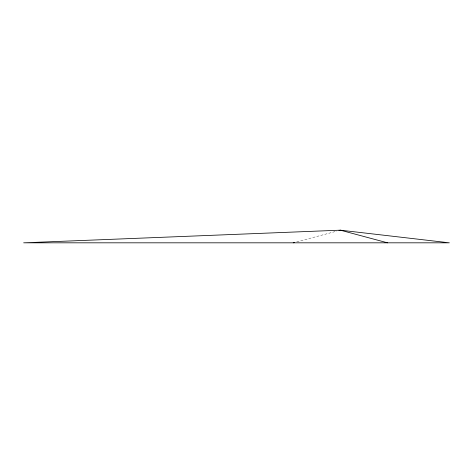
<?xml version="1.0" encoding="UTF-8"?>
<svg xmlns="http://www.w3.org/2000/svg" width="473" height="473" viewBox="0 0 473 473"><rect width="100%" height="100%" fill="white"/><g stroke="black" fill="none" stroke-linecap="round" stroke-linejoin="round"><path stroke-width="0.35" stroke-dasharray="2.37 1.77" d="M296.748 241.874L336.853 231.126"/><path stroke-width="0.71" d="M293.23 242.82L294.638 242.442M338.958 230.558L340.365 230.18L449.35 242.82L23.65 242.82L340.365 230.18L387.505 242.82"/></g></svg>
